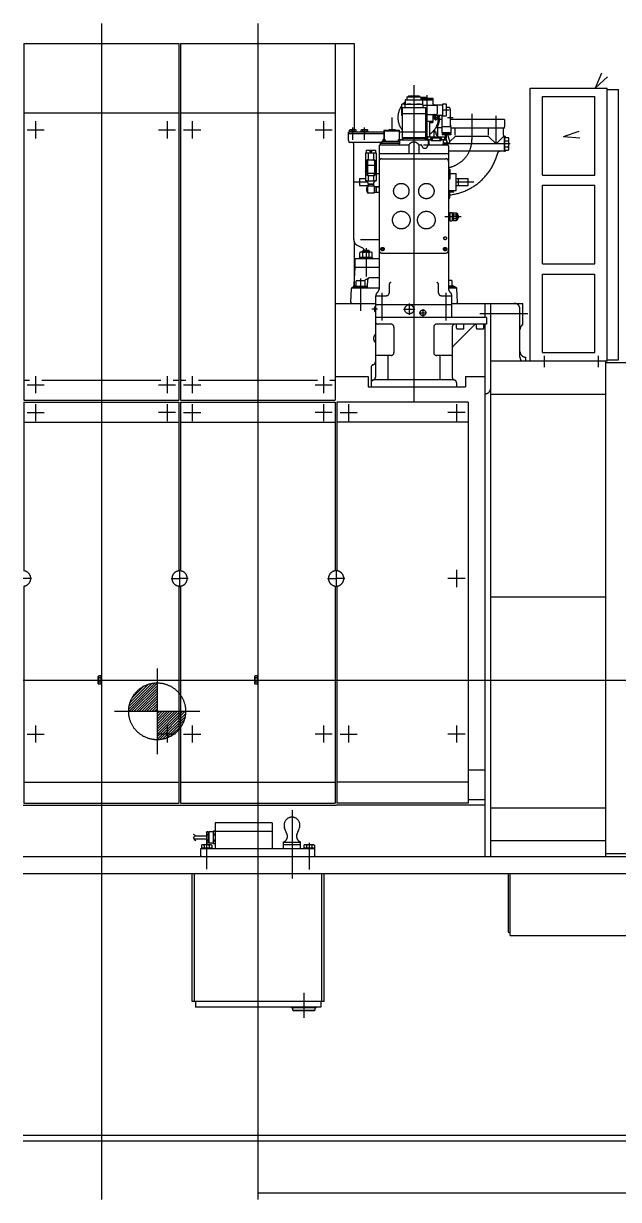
# Model space of a CAD drawing. Header units: millimetres. Extents: x -1838618 to -1600818, y -1770412 to -1553248.
# Drawn here: x -1816516 to -1815471, y -1655456 to -1653390 of the extents above; entities that cross this region are included whole.
import ezdxf

# ---------------------------------------------------------------- set-up
doc = ezdxf.new("R2010")
doc.units = ezdxf.units.MM
doc.header["$LTSCALE"] = 100
doc.linetypes.add('CENTER2', pattern=[28.575, 19.05, -3.175, 3.175, -3.175])
doc.linetypes.add('DASHED', pattern=[0.75, 0.5, -0.25])
doc.layers.add('bt', color=7, linetype='Continuous')
doc.layers.add('PV', color=7, linetype='Continuous')

# ---------------------------------------------------------------- blocks, each defined once
blk = doc.blocks.new('GENERATE')
at = {"color": 9, "linetype": 'CENTER2', "ltscale": 25.4}
for p, q in [((-275, 2066.8), (-275, 0)), ((0, 2066.8), (0, 0)), ((-411, 2031.9), (-411, 1404.9)), ((-411, 2031.9), (-139, 2031.9)), ((-139, 2031.9), (-139, 1404.9)), ((-136, 2031.9), (-136, 1404.9)), ((-136, 2031.9), (136, 2031.9)), ((136, 2031.9), (136, 1404.9)), ((-411, 1909.9), (-139, 1909.9)), ((-136, 1909.9), (136, 1909.9)), ((-390.5, 1894.9), (-390.5, 1864.9)), ((-159.5, 1894.9), (-159.5, 1864.9)), ((-115.5, 1894.9), (-115.5, 1864.9)), ((115.5, 1894.9), (115.5, 1864.9)), ((-405.5, 1879.9), (-375.5, 1879.9)), ((-174.5, 1879.9), (-144.5, 1879.9)), ((-130.5, 1879.9), (-100.5, 1879.9)), ((100.5, 1879.9), (130.5, 1879.9)), ((-390.5, 1446.9), (-390.5, 1416.9)), ((-159.5, 1446.9), (-159.5, 1416.9)), ((-115.5, 1446.9), (-115.5, 1416.9)), ((115.5, 1446.9), (115.5, 1416.9)), ((-411, 1439.9), (-401.4, 1439.9)), ((-405.5, 1431.9), (-375.5, 1431.9)), ((-379.6, 1439.9), (-170.4, 1439.9)), ((-174.5, 1431.9), (-144.5, 1431.9)), ((-148.6, 1439.9), (-139, 1439.9)), ((-136, 1439.9), (-126.4, 1439.9)), ((-130.5, 1431.9), (-100.5, 1431.9)), ((-104.6, 1439.9), (104.6, 1439.9)), ((100.5, 1431.9), (130.5, 1431.9)), ((126.4, 1439.9), (136, 1439.9)), ((-411, 1404.9), (-139, 1404.9)), ((-411, 1401.2), (-411, 1104.8)), ((-411, 1401.2), (-139, 1401.2)), ((-390.5, 1397.9), (-390.5, 1367.9)), ((-159.5, 1397.9), (-159.5, 1367.9)), ((-139, 1401.2), (-139, 1104.8)), ((-136, 1404.9), (136, 1404.9)), ((-136, 1401.2), (-136, 1104.8)), ((-136, 1401.2), (136, 1401.2)), ((-115.5, 1397.9), (-115.5, 1367.9)), ((115.5, 1397.9), (115.5, 1367.9)), ((136, 1401.2), (136, 1104.8)), ((-411, 1366.2), (-139, 1366.2)), ((-405.5, 1382.9), (-375.5, 1382.9)), ((-144.5, 1382.9), (-174.5, 1382.9)), ((-136, 1366.2), (136, 1366.2)), ((-130.5, 1382.9), (-100.5, 1382.9)), ((130.5, 1382.9), (100.5, 1382.9)), ((-137.5, 1106.4), (-137.5, 1076.4)), ((-137.5, 1106.4), (-137.5, 1076.4)), ((137.5, 1106.4), (137.5, 1076.4)), ((-397.5, 1091.4), (-412.5, 1091.4)), ((-411, 1078), (-411, 696.2)), ((-152.5, 1091.4), (-137.5, 1091.4)), ((-139, 1078), (-139, 696.2)), ((-122.5, 1091.4), (-137.5, 1091.4)), ((-136, 1078), (-136, 696.2)), ((122.5, 1091.4), (137.5, 1091.4)), ((136, 1078), (136, 696.2)), ((-412.5, 912.9), (-137.5, 912.9)), ((-280.3, 919.4), (-279.7, 920.4)), ((-280.3, 906.4), (-280.3, 919.4)), ((-275.6, 920.4), (-279.7, 920.4)), ((-275.6, 916.6), (-279.7, 916.6)), ((-275.6, 905.4), (-275.6, 920.4)), ((-275, 919.4), (-275.6, 919.4)), ((-137.5, 912.9), (137.5, 912.9)), ((-5.3, 919.4), (-4.7, 920.4)), ((-5.3, 906.4), (-5.3, 919.4)), ((-0.6, 920.4), (-4.7, 920.4)), ((-0.6, 916.6), (-4.7, 916.6)), ((-0.6, 905.4), (-0.6, 920.4)), ((0, 919.4), (-0.6, 919.4)), ((-280.3, 906.4), (-279.7, 905.4)), ((-275.6, 909.1), (-279.7, 909.1)), ((-275.6, 905.4), (-279.7, 905.4)), ((-275, 906.4), (-275.6, 906.4)), ((-5.3, 906.4), (-4.7, 905.4)), ((-0.6, 909.1), (-4.7, 909.1)), ((-0.6, 905.4), (-4.7, 905.4)), ((0, 906.4), (-0.6, 906.4)), ((-390.5, 832.9), (-390.5, 802.9)), ((-159.5, 832.9), (-159.5, 802.9)), ((-115.5, 832.9), (-115.5, 802.9)), ((115.5, 832.9), (115.5, 802.9)), ((-405.5, 817.9), (-375.5, 817.9)), ((-144.5, 817.9), (-174.5, 817.9)), ((-130.5, 817.9), (-100.5, 817.9)), ((130.5, 817.9), (100.5, 817.9)), ((-411, 733.2), (-139, 733.2)), ((-136, 733.2), (136, 733.2)), ((-412.5, 692.9), (-137.5, 692.9)), ((-411, 696.2), (-139, 696.2)), ((-137.5, 692.9), (137.5, 692.9)), ((-136, 696.2), (136, 696.2)), ((-412.5, 602.9), (-137.5, 602.9)), ((-137.5, 602.9), (137.5, 602.9)), ((-412.5, 572.9), (-137.5, 572.9)), ((-137.5, 572.9), (137.5, 572.9)), ((-412.5, 112.9), (-137.5, 112.9)), ((-137.5, 112.9), (137.5, 112.9)), ((-412.5, 102.9), (-137.5, 102.9)), ((-137.5, 102.9), (137.5, 102.9))]:
    blk.add_line(p, q, dxfattribs=at)
for centre, radius, start, end in [((-412.5, 1091.4), 13.5, 276.3794, 83.6206), ((-137.5, 1091.4), 13.5, 96.3794, 263.6207), ((-137.5, 1091.4), 13.5, 276.3794, 83.6206), ((137.5, 1091.4), 13.5, 96.3794, 263.6207), ((-277, 918.5), 3.3, 145.371, 214.6282), ((-268, 912.9), 12.3, 162.2795, 197.7214), ((-2, 918.5), 3.3, 145.371, 214.6282), ((7, 912.9), 12.3, 162.2795, 197.7214), ((-277, 907.2), 3.3, 145.365, 214.6314), ((-2, 907.2), 3.3, 145.365, 214.6314)]:
    blk.add_arc(centre, radius, start, end, dxfattribs=at)
at = {"layer": 'PV', "color": 9, "linetype": 'CENTER2', "ltscale": 25.4}
for p, q in [((136, 2031.9), (169, 2031.9)), ((169, 2031.9), (169, 1879.9)), ((593, 1953.5), (604.4, 1979.8)), ((593, 1953.5), (614, 1973.1)), ((274, 1958.4), (274, 1400.9)), ((478.5, 1953.4), (613.5, 1953.4)), ((478.5, 1473.4), (478.5, 1953.4)), ((613.5, 1473.4), (613.5, 1953.4)), ((613.5, 1950.9), (633.5, 1950.9)), ((633.5, 1475.9), (633.5, 1950.9)), ((253.2, 1904.9), (253.2, 1924.9)), ((253.7, 1925.4), (259, 1925.4)), ((258, 1923.9), (259, 1924.9)), ((258, 1923.9), (258, 1919.4)), ((259, 1932.4), (259, 1924.9)), ((259, 1924.9), (289, 1924.9)), ((259.5, 1932.9), (288.5, 1932.9)), ((261.5, 1937.1), (262.3, 1937.9)), ((261.5, 1937.1), (261.5, 1932.9)), ((262.3, 1937.9), (285.8, 1937.9)), ((264.5, 1939.9), (264.5, 1937.9)), ((264.5, 1939.9), (283.5, 1939.9)), ((274, 1937.1), (274, 1932.9)), ((274, 1923.9), (274, 1919.4)), ((283.5, 1939.9), (283.5, 1937.9)), ((285.8, 1937.9), (286.5, 1937.1)), ((286.1, 1937.6), (295.7, 1937.6)), ((286.3, 1937.4), (295.7, 1937.4)), ((286.5, 1937.1), (286.5, 1932.9)), ((286.5, 1934.9), (294.8, 1934.9)), ((289, 1932.4), (289, 1924.9)), ((289, 1924.9), (290, 1923.9)), ((289.6, 1933.6), (289.2, 1933.4)), ((289.2, 1933.4), (289.3, 1933.3)), ((289.2, 1932.9), (306.2, 1932.9)), ((289.3, 1933.3), (290.1, 1933.2)), ((290.3, 1933.7), (289.6, 1933.6)), ((290, 1923.9), (290, 1919.4)), ((290, 1923), (312.7, 1923)), ((290.1, 1933.2), (291.6, 1933)), ((292.5, 1933.8), (290.3, 1933.7)), ((291.6, 1933), (294.4, 1932.9)), ((295.2, 1934), (292.5, 1933.8)), ((293.8, 1935.3), (306.2, 1935.3)), ((294.4, 1932.9), (297.7, 1932.9)), ((297.7, 1934), (295.2, 1934)), ((295.7, 1937.6), (295.7, 1937.4)), ((295.7, 1937.4), (296.3, 1935.3)), ((297.7, 1862.2), (297.7, 1940.9)), ((300.2, 1934), (297.7, 1934)), ((297.7, 1934), (297.7, 1934)), ((297.7, 1932.9), (301, 1932.9)), ((302.9, 1933.8), (300.2, 1934)), ((301, 1932.9), (303.8, 1933)), ((304.6, 1933.7), (302.9, 1933.8)), ((303.8, 1933), (304.9, 1933.1)), ((305.8, 1933.6), (304.6, 1933.7)), ((304.9, 1933.1), (306, 1933.3)), ((306.2, 1933.4), (305.8, 1933.6)), ((306, 1933.3), (306.2, 1933.4)), ((306.2, 1933.4), (306.2, 1933.4)), ((308.2, 1925), (308.2, 1933.3)), ((308.5, 1923.9), (325.2, 1923.9)), ((325.2, 1904.4), (325.2, 1925.4)), ((325.2, 1925.4), (330.7, 1925.4)), ((331.2, 1904.9), (331.2, 1924.9)), ((500, 1938.4), (592, 1938.4)), ((500, 1800.4), (500, 1938.4)), ((592, 1800.4), (592, 1938.4)), ((236, 1879.1), (236, 1901.8)), ((251.2, 1919.4), (258, 1919.4)), ((253.4, 1908.4), (294.6, 1908.4)), ((253.4, 1908.4), (253.4, 1876.4)), ((253.5, 1919.4), (294.5, 1919.4)), ((253.5, 1919.4), (253.5, 1908.4)), ((294.5, 1919.4), (294.5, 1908.4)), ((294.6, 1908.4), (294.6, 1876.4)), ((294.6, 1906.8), (312.7, 1906.8)), ((307.5, 1901.6), (318.5, 1901.6)), ((308.2, 1894.9), (308.2, 1904.8)), ((308.5, 1905.9), (325.2, 1905.9)), ((312.9, 1896.1), (312.9, 1907.1)), ((315.7, 1909.8), (315.7, 1920)), ((324, 1874.4), (324, 1905.9)), ((325.2, 1904.4), (330.7, 1904.4)), ((326.2, 1914.9), (336.2, 1914.9)), ((335, 1919.4), (331.2, 1919.4)), ((332.9, 1901.6), (342.9, 1901.6)), ((337.9, 1916.4), (337.9, 1885.2)), ((376, 1908), (376, 1862.9)), ((418.4, 1855.3), (418.4, 1904.6)), ((167, 1862.2), (167, 1884.1)), ((187.2, 1862.2), (187.2, 1884.1)), ((294.5, 1894.9), (296.1, 1894.9)), ((294.6, 1894.9), (306.2, 1894.9)), ((296.1, 1894.6), (294.6, 1894.4)), ((296.1, 1894.9), (297.7, 1894.9)), ((297.7, 1894.6), (296.1, 1894.6)), ((297.7, 1894.9), (301, 1894.9)), ((299.7, 1894.5), (297.7, 1894.6)), ((301.7, 1894.3), (299.7, 1894.5)), ((301, 1894.9), (303.8, 1894.7)), ((301.7, 1894.3), (301.7, 1867.4)), ((303.3, 1894), (301.7, 1893.9)), ((301.7, 1892.9), (306.2, 1892.9)), ((304.7, 1894.1), (303.3, 1894)), ((303.8, 1894.7), (304.9, 1894.6)), ((305.7, 1894.2), (304.7, 1894.1)), ((304.9, 1894.6), (306, 1894.5)), ((306.2, 1894.3), (305.7, 1894.2)), ((306, 1894.5), (306.2, 1894.4)), ((306.2, 1894.4), (306.2, 1894.3)), ((312.7, 1883.9), (324, 1883.9)), ((316, 1867.4), (316, 1883.9)), ((324, 1897.9), (319.3, 1897.9)), ((337.9, 1885.2), (324, 1885.2)), ((433.5, 1897.9), (337.9, 1897.9)), ((337.9, 1889.6), (339, 1883.9)), ((339, 1883.9), (339, 1874.4)), ((431.5, 1882.9), (339, 1882.9)), ((346.6, 1870.3), (346.6, 1881.4)), ((405.4, 1870.3), (405.4, 1881.4)), ((431.4, 1870.3), (431.4, 1881.4)), ((433.5, 1897.9), (433.5, 1884.9)), ((159, 1860.9), (159, 1875.9)), ((221.5, 1875.9), (159, 1875.9)), ((221.5, 1872.9), (159, 1872.9)), ((162, 1879.9), (161.2, 1879.4)), ((161.2, 1876.4), (161.2, 1879.4)), ((172.8, 1876.4), (161.2, 1876.4)), ((172, 1879.9), (162, 1879.9)), ((162, 1875.9), (162, 1876.4)), ((164.1, 1876.4), (164.1, 1879.4)), ((169.9, 1876.4), (169.9, 1879.4)), ((172, 1879.9), (172.8, 1879.4)), ((172, 1875.9), (172, 1876.4)), ((172.8, 1876.4), (172.8, 1879.4)), ((182.2, 1879.9), (181.4, 1879.4)), ((181.4, 1876.4), (181.4, 1879.4)), ((193, 1876.4), (181.4, 1876.4)), ((192.2, 1879.9), (182.2, 1879.9)), ((182.2, 1875.9), (182.2, 1876.4)), ((184.3, 1876.4), (184.3, 1879.4)), ((190.1, 1876.4), (190.1, 1879.4)), ((192.2, 1879.9), (193, 1879.4)), ((192.2, 1875.9), (192.2, 1876.4)), ((193, 1876.4), (193, 1879.4)), ((220.4, 1862.9), (219.3, 1862.6)), ((219.3, 1862.6), (219.3, 1860.1)), ((223.8, 1862.6), (219.3, 1862.6)), ((219.3, 1860.6), (223.8, 1860.6)), ((221.5, 1863), (220.4, 1862.9)), ((222, 1879.1), (221.5, 1878.1)), ((221.5, 1878.1), (221.5, 1863.1)), ((221.5, 1878.1), (248.5, 1878.1)), ((222.6, 1862.9), (221.5, 1863)), ((222, 1879.1), (248, 1879.1)), ((222, 1878.1), (222, 1863)), ((223.8, 1862.6), (222.6, 1862.9)), ((223.8, 1862.6), (223.8, 1860.1)), ((231, 1879.9), (230.2, 1879.4)), ((230.2, 1879.1), (230.2, 1879.4)), ((231, 1879.9), (241, 1879.9)), ((233.1, 1879.1), (233.1, 1879.4)), ((238.9, 1879.1), (238.9, 1879.4)), ((241, 1879.9), (241.8, 1879.4)), ((241.8, 1879.1), (241.8, 1879.4)), ((247.4, 1862.9), (246.3, 1862.6)), ((246.3, 1862.6), (246.3, 1860.1)), ((250.8, 1862.6), (246.3, 1862.6)), ((246.3, 1860.6), (249, 1860.6)), ((248.5, 1863), (247.4, 1862.9)), ((248, 1879.1), (248.5, 1878.1)), ((248, 1878.1), (248, 1863)), ((248.5, 1878.1), (248.5, 1863.1)), ((253.5, 1875.9), (248.5, 1875.9)), ((249.6, 1862.9), (248.5, 1863)), ((249, 1860.4), (249, 1855.4)), ((250.8, 1862.6), (249.6, 1862.9)), ((250.8, 1862.6), (250.8, 1862.4)), ((251, 1862.4), (297, 1862.4)), ((253.4, 1876.4), (294.6, 1876.4)), ((253.5, 1876.4), (253.5, 1862.4)), ((253.5, 1866.4), (294.5, 1866.4)), ((254.4, 1865.5), (253.5, 1866.4)), ((254.4, 1865.5), (254.4, 1862.4)), ((254.4, 1865.5), (293.7, 1865.5)), ((293.7, 1865.5), (294.5, 1866.4)), ((293.7, 1865.5), (293.7, 1862.4)), ((294.5, 1876.4), (294.5, 1862.4)), ((298, 1866.4), (298, 1862.9)), ((298, 1862.9), (303.1, 1862.9)), ((299, 1867.4), (327, 1867.4)), ((299, 1860.4), (299, 1855.4)), ((300.5, 1862.9), (300.5, 1855.4)), ((304.5, 1867.4), (304.5, 1860.4)), ((321.5, 1860.4), (304.5, 1860.4)), ((305.5, 1866.4), (305.5, 1860.4)), ((305.5, 1866.4), (320.5, 1866.4)), ((320.5, 1865.4), (305.5, 1865.4)), ((306.5, 1865.4), (306.5, 1860.4)), ((309.5, 1867.4), (309.5, 1878.7)), ((309.5, 1876.4), (310.8, 1876.4)), ((313, 1875.9), (309.5, 1875.9)), ((310, 1879.9), (310.1, 1879.9)), ((310, 1879.9), (310.8, 1879.4)), ((310, 1875.9), (310, 1876.4)), ((310.8, 1876.4), (310.8, 1879.4)), ((313, 1872.4), (313, 1875.9)), ((316, 1870.4), (315, 1870.4)), ((317, 1867.4), (317, 1865.4)), ((317.5, 1867.4), (317.5, 1865.4)), ((319.5, 1865.4), (319.5, 1860.4)), ((320.5, 1866.4), (320.5, 1860.4)), ((321.5, 1867.4), (321.5, 1860.4)), ((322.9, 1862.9), (328, 1862.9)), ((339, 1874.4), (324, 1874.4)), ((339, 1873.4), (324, 1873.4)), ((324, 1873.4), (324, 1870.9)), ((339, 1870.9), (324, 1870.9)), ((325, 1873.4), (325.5, 1874.4)), ((325.5, 1862.9), (325.5, 1855.4)), ((331.6, 1861.6), (325.5, 1861.6)), ((327.7, 1873.4), (327.7, 1870.9)), ((328, 1866.4), (328, 1862.9)), ((332.5, 1858.4), (328.9, 1870.9)), ((331, 1861.6), (331, 1863.7)), ((331.4, 1865.9), (331.4, 1875.9)), ((337.3, 1859.9), (334, 1870.9)), ((335.2, 1873.4), (335.2, 1870.9)), ((337.4, 1874.4), (337.9, 1873.4)), ((346.6, 1868.3), (337.4, 1859.1)), ((339, 1873.4), (339, 1870.9)), ((405.4, 1868.3), (346.6, 1868.3)), ((405.4, 1868.3), (418.4, 1855.3)), ((431.4, 1868.3), (418.4, 1855.3)), ((433.5, 1868.3), (433.4, 1868.3)), ((433.5, 1842.3), (433.5, 1868.3)), ((433.5, 1864.8), (434.1, 1864.8)), ((434.1, 1844.3), (434.1, 1866.3)), ((434.1, 1866.3), (440.1, 1866.3)), ((434.1, 1860.8), (440.1, 1860.8)), ((435.5, 1866.3), (435.5, 1866.3)), ((441, 1864.8), (440.1, 1866.3)), ((441, 1845.8), (441, 1864.8)), ((537.1, 1868.4), (564.3, 1877.5)), ((537.1, 1868.4), (565.7, 1865.9)), ((217.5, 1857.9), (162, 1857.9)), ((168.5, 1687.3), (168.5, 1854.9)), ((190.4, 1844.1), (206.8, 1844.1)), ((190.4, 1844.1), (190.4, 1839.4)), ((206.8, 1844.1), (206.8, 1839.4)), ((213, 1851.4), (213, 1838.4)), ((215, 1856.4), (249, 1856.4)), ((215, 1856.4), (215, 1853.4)), ((215, 1853.4), (264.3, 1853.4)), ((217.5, 1859.6), (217.5, 1857.6)), ((217.5, 1857.1), (249, 1857.1)), ((217.5, 1856.4), (217.5, 1857.1)), ((218, 1860.1), (249, 1860.1)), ((265.3, 1853.7), (265.3, 1838.4)), ((282.7, 1853.7), (282.7, 1838.4)), ((284, 1853.4), (286.4, 1853.4)), ((290.8, 1853.4), (333, 1853.4)), ((299.2, 1854.4), (300.7, 1854.4)), ((334.9, 1856.6), (325.5, 1856.6)), ((443.5, 1855.3), (325.5, 1855.3)), ((331, 1853.4), (331, 1856.6)), ((333.6, 1855.3), (333.6, 1856.6)), ((334.9, 1856.6), (333.6, 1855.3)), ((335, 1851.4), (335, 1838.4)), ((433.5, 1842.3), (337, 1842.3)), ((433.5, 1845.8), (434.1, 1845.8)), ((434.1, 1849.8), (440.1, 1849.8)), ((434.1, 1844.3), (440.1, 1844.3)), ((189.2, 1839.4), (207.9, 1839.4)), ((189.2, 1839.4), (189.2, 1790.4)), ((189.4, 1821.7), (189.2, 1819.3)), ((190.1, 1824), (189.4, 1821.7)), ((190.7, 1825.2), (190.1, 1824)), ((191.6, 1826.3), (190.7, 1825.2)), ((192.3, 1826.9), (191.6, 1826.3)), ((191.7, 1821.4), (191.8, 1823.5)), ((191.7, 1819.3), (191.7, 1821.4)), ((191.7, 1819.3), (191.7, 1807.5)), ((191.8, 1823.5), (192.1, 1824.8)), ((192.1, 1824.8), (192.7, 1825.9)), ((193, 1827.2), (192.3, 1826.9)), ((192.4, 1825.5), (192.4, 1801.2)), ((192.7, 1825.9), (193.2, 1826.3)), ((193.5, 1827.3), (193, 1827.2)), ((193.2, 1826.3), (193.9, 1826.6)), ((193.9, 1827.4), (193.5, 1827.3)), ((193.9, 1839.4), (193.9, 1827.4)), ((193.9, 1827.4), (203.2, 1827.4)), ((193.9, 1826.6), (194.5, 1826.9)), ((194.5, 1826.9), (195.2, 1827.1)), ((195.2, 1827.1), (195.7, 1827.1)), ((195.7, 1827.1), (196.2, 1827.2)), ((196.2, 1827.2), (197.4, 1827.3)), ((197.4, 1827.3), (198.6, 1827.3)), ((198.6, 1827.3), (199.7, 1827.3)), ((199.7, 1827.3), (200.9, 1827.2)), ((200.9, 1827.2), (201.4, 1827.1)), ((201.4, 1827.1), (202, 1827.1)), ((202, 1827.1), (202.6, 1826.9)), ((202.6, 1826.9), (203.2, 1826.6)), ((203.2, 1839.4), (203.2, 1827.4)), ((203.2, 1827.4), (203.7, 1827.3)), ((203.2, 1826.6), (203.9, 1826.3)), ((203.7, 1827.3), (204.1, 1827.2)), ((203.9, 1826.3), (204.5, 1825.9)), ((204.1, 1827.2), (204.9, 1826.9)), ((204.5, 1825.9), (205.1, 1824.8)), ((204.8, 1825.5), (204.8, 1801.2)), ((204.9, 1826.9), (205.6, 1826.3)), ((205.1, 1824.8), (205.3, 1823.5)), ((205.3, 1823.5), (205.4, 1821.4)), ((205.4, 1821.4), (205.4, 1819.3)), ((205.4, 1819.3), (205.4, 1807.5)), ((205.6, 1826.3), (206.4, 1825.2)), ((206.4, 1825.2), (207, 1824)), ((207, 1824), (207.7, 1821.7)), ((207.7, 1821.7), (207.9, 1819.3)), ((207.9, 1839.4), (207.9, 1790.4)), ((212.9, 1838.4), (212.9, 1600.1)), ((213, 1838.4), (335, 1838.4)), ((217.9, 1829.2), (330.1, 1829.2)), ((335.1, 1838.4), (335.1, 1600.1)), ((189.4, 1805.1), (189.2, 1807.5)), ((190.1, 1802.8), (189.4, 1805.1)), ((190.7, 1801.5), (190.1, 1802.8)), ((191.6, 1800.5), (190.7, 1801.5)), ((192.3, 1799.9), (191.6, 1800.5)), ((191.7, 1807.5), (191.7, 1805.4)), ((191.7, 1805.4), (191.8, 1803.2)), ((191.8, 1803.2), (192.1, 1801.9)), ((192.1, 1801.9), (192.7, 1800.9)), ((193, 1799.5), (192.3, 1799.9)), ((192.4, 1817.9), (204.8, 1817.9)), ((192.4, 1803.9), (204.8, 1803.9)), ((192.7, 1800.9), (193.2, 1800.4)), ((193.5, 1799.4), (193, 1799.5)), ((193.2, 1800.4), (193.9, 1800.1)), ((193.9, 1799.4), (193.5, 1799.4)), ((193.9, 1800.1), (194.5, 1799.9)), ((193.9, 1799.4), (203.2, 1799.4)), ((193.9, 1799.4), (193.9, 1790.4)), ((194.5, 1799.9), (195.2, 1799.7)), ((195.2, 1799.7), (195.7, 1799.6)), ((195.7, 1799.6), (196.2, 1799.5)), ((196.2, 1799.5), (197.4, 1799.5)), ((197.4, 1799.5), (198.6, 1799.5)), ((198.6, 1799.5), (199.7, 1799.5)), ((199.7, 1799.5), (200.9, 1799.5)), ((200.9, 1799.5), (201.4, 1799.6)), ((201.4, 1799.6), (202, 1799.7)), ((202, 1799.7), (202.6, 1799.9)), ((202.6, 1799.9), (203.2, 1800.1)), ((203.2, 1800.1), (203.9, 1800.4)), ((203.2, 1799.4), (203.2, 1790.4)), ((203.2, 1799.4), (203.7, 1799.4)), ((203.7, 1799.4), (204.1, 1799.5)), ((203.9, 1800.4), (204.5, 1800.9)), ((204.1, 1799.5), (204.9, 1799.9)), ((204.5, 1800.9), (205.1, 1801.9)), ((204.9, 1799.9), (205.6, 1800.5)), ((205.1, 1801.9), (205.3, 1803.2)), ((205.3, 1803.2), (205.4, 1805.4)), ((205.4, 1805.4), (205.4, 1807.5)), ((205.6, 1800.5), (206.4, 1801.5)), ((206.4, 1801.5), (207, 1802.8)), ((207, 1802.8), (207.7, 1805.1)), ((207.7, 1805.1), (207.9, 1807.5)), ((207.9, 1803.4), (212.9, 1803.4)), ((337.2, 1810.9), (335.1, 1810.9)), ((337.2, 1810.9), (337.2, 1792.9)), ((337.2, 1803.4), (348.6, 1803.4)), ((348.6, 1773.4), (348.6, 1803.4)), ((500, 1800.4), (592, 1800.4)), ((168.8, 1788.4), (193, 1788.4)), ((178.7, 1794.6), (178.7, 1782.1)), ((178.7, 1794.6), (189.2, 1794.6)), ((178.7, 1782.1), (193.6, 1782.1)), ((189.2, 1790.4), (207.9, 1790.4)), ((191.3, 1778.6), (190.9, 1776.9)), ((192.6, 1781.6), (191.3, 1778.6)), ((192.6, 1781.6), (204.6, 1781.6)), ((192.8, 1778.5), (192.6, 1775.3)), ((193.4, 1781.6), (192.8, 1778.5)), ((193.3, 1787.5), (193.6, 1781.6)), ((193.4, 1784.9), (203.7, 1784.9)), ((193.4, 1784.9), (193.9, 1784.4)), ((193.9, 1784.4), (194.1, 1781.6)), ((193.9, 1784.4), (203.2, 1784.4)), ((203.1, 1781.6), (203.2, 1784.4)), ((203.7, 1784.9), (203.2, 1784.4)), ((203.6, 1781.6), (203.8, 1787)), ((203.8, 1781.6), (204.4, 1778.5)), ((204.4, 1778.5), (204.6, 1775.3)), ((204.6, 1781.6), (204.9, 1781.1)), ((204.9, 1781.1), (205.1, 1780.5)), ((205.1, 1770), (205.1, 1780.5)), ((205.1, 1780.5), (212.9, 1780.3)), ((207.8, 1770.1), (207.8, 1780.5)), ((207.8, 1780.5), (208.3, 1779.9)), ((208.3, 1770.6), (208.3, 1779.9)), ((208.3, 1779.9), (212.9, 1779.8)), ((337.2, 1797.9), (335.1, 1797.9)), ((337.2, 1792.9), (335.1, 1792.9)), ((348.6, 1794.6), (369.3, 1794.6)), ((348.6, 1788.4), (379.2, 1788.4)), ((348.6, 1782.1), (369.3, 1782.1)), ((352.6, 1782.1), (352.6, 1794.6)), ((369.3, 1782.1), (369.3, 1794.6)), ((500, 1782.4), (592, 1782.4)), ((500, 1644.4), (500, 1782.4)), ((592, 1644.4), (592, 1782.4)), ((190.9, 1776.9), (190.8, 1775.3)), ((190.8, 1775.3), (190.9, 1773.6)), ((190.9, 1773.6), (191.3, 1772)), ((191.3, 1772), (192.6, 1768.9)), ((192.6, 1775.3), (192.8, 1772.1)), ((192.6, 1768.9), (204.6, 1768.9)), ((192.8, 1772.1), (193.4, 1768.9)), ((204.4, 1772.1), (203.8, 1768.9)), ((204.6, 1775.3), (204.4, 1772.1)), ((204.9, 1769.5), (204.6, 1768.9)), ((205.1, 1770), (204.9, 1769.5)), ((205.1, 1770), (212.9, 1770.2)), ((207.8, 1770.1), (208.3, 1770.6)), ((208.3, 1770.6), (212.9, 1770.7)), ((335.1, 1773.4), (348.6, 1773.4)), ((344.1, 1770.4), (335.1, 1770.4)), ((335.1, 1765), (335.6, 1765)), ((335.1, 1759.5), (335.6, 1759.5)), ((336.5, 1760.9), (335.6, 1759.5)), ((336.5, 1773.4), (336.5, 1760.9)), ((328.6, 1727.3), (356.9, 1727.3)), ((335.1, 1733.3), (337.2, 1733.3)), ((335.1, 1721.3), (337.2, 1721.3)), ((337.2, 1734.8), (337.2, 1719.8)), ((337.2, 1734.8), (341.2, 1734.8)), ((337.2, 1727.3), (341.2, 1727.3)), ((337.2, 1719.8), (341.2, 1719.8)), ((341.2, 1734.8), (341.2, 1719.8)), ((341.2, 1733.3), (343.2, 1733.3)), ((341.2, 1721.3), (343.2, 1721.3)), ((343.2, 1733.3), (343.7, 1734.2)), ((343.3, 1733.4), (343.2, 1732.5)), ((343.2, 1721.3), (343.2, 1733.3)), ((343.2, 1732.5), (343.3, 1731.6)), ((343.3, 1729), (343.2, 1727.3)), ((343.2, 1727.3), (343.3, 1725.5)), ((343.3, 1723), (343.2, 1722.1)), ((343.2, 1722.1), (343.3, 1721.2)), ((343.7, 1720.3), (343.2, 1721.3)), ((343.7, 1734.2), (343.3, 1733.4)), ((343.3, 1731.6), (343.7, 1730.7)), ((343.7, 1730.7), (343.3, 1729)), ((343.3, 1725.5), (343.7, 1723.8)), ((343.7, 1723.8), (343.3, 1723)), ((343.3, 1721.2), (343.7, 1720.3)), ((343.7, 1734.2), (348.2, 1734.2)), ((343.7, 1730.7), (348.2, 1730.7)), ((343.7, 1723.8), (348.2, 1723.8)), ((343.7, 1720.3), (348.2, 1720.3)), ((348.7, 1733.3), (348.2, 1734.2)), ((348.2, 1734.2), (348.6, 1733.4)), ((348.6, 1731.6), (348.2, 1730.7)), ((348.2, 1730.7), (348.6, 1729)), ((348.6, 1725.5), (348.2, 1723.8)), ((348.2, 1723.8), (348.6, 1723)), ((348.2, 1720.3), (348.7, 1721.3)), ((348.6, 1721.2), (348.2, 1720.3)), ((348.6, 1733.4), (348.7, 1732.5)), ((348.7, 1732.5), (348.6, 1731.6)), ((348.6, 1729), (348.7, 1727.3)), ((348.7, 1727.3), (348.6, 1725.5)), ((348.6, 1723), (348.7, 1722.1)), ((348.7, 1722.1), (348.6, 1721.2)), ((348.7, 1721.3), (348.7, 1733.3)), ((350.9, 1732.4), (348.7, 1733.3)), ((348.7, 1721.3), (350.9, 1722.2)), ((351.2, 1722.6), (351.2, 1731.9)), ((351.2, 1730.3), (351.9, 1728.8)), ((351.9, 1725.7), (351.2, 1724.3)), ((351.9, 1728.8), (352.2, 1727.3)), ((352.2, 1727.3), (351.9, 1725.7)), ((169, 1683.8), (169, 1606.1)), ((183, 1672.6), (175.1, 1676.6)), ((180.5, 1687.3), (212.9, 1687.3)), ((179.3, 1655.4), (178, 1654.1)), ((202, 1654.1), (178, 1654.1)), ((178, 1652.9), (178, 1654.1)), ((179.1, 1664), (180.5, 1664.9)), ((179.1, 1656.2), (179.1, 1664)), ((180.5, 1655.4), (179.1, 1656.2)), ((200.8, 1655.4), (179.3, 1655.4)), ((199.5, 1664.9), (180.5, 1664.9)), ((185.2, 1667.9), (184, 1666.7)), ((196, 1666.7), (184, 1666.7)), ((184, 1664.9), (184, 1666.7)), ((184.5, 1656.2), (184.5, 1664)), ((185, 1667.7), (185, 1666.7)), ((185, 1666.7), (185, 1664.9)), ((194.8, 1667.9), (185.2, 1667.9)), ((190, 1672), (190, 1622.2)), ((194.8, 1667.9), (196, 1666.7)), ((195, 1667.7), (195, 1666.7)), ((195, 1666.7), (195, 1664.9)), ((195.5, 1656.2), (195.5, 1664)), ((196, 1664.9), (196, 1666.7)), ((201, 1664), (199.5, 1664.9)), ((199.5, 1655.4), (201, 1656.2)), ((200.8, 1655.4), (202, 1654.1)), ((201, 1656.2), (201, 1664)), ((202, 1652.9), (202, 1654.1)), ((218.5, 1670.8), (216.6, 1670.8)), ((216.6, 1669.8), (218.5, 1669.8)), ((217.9, 1663.4), (330.1, 1663.4)), ((218.5, 1672.7), (218.5, 1670.8)), ((218.5, 1669.8), (218.5, 1667.8)), ((219.5, 1672.7), (219.5, 1670.8)), ((219.5, 1670.8), (221.5, 1670.8)), ((219.5, 1669.8), (219.5, 1667.8)), ((221.5, 1669.8), (219.5, 1669.8)), ((328.5, 1670.8), (326.6, 1670.8)), ((326.6, 1669.8), (328.5, 1669.8)), ((328.5, 1672.7), (328.5, 1670.8)), ((328.5, 1669.8), (328.5, 1667.8)), ((329.5, 1672.7), (329.5, 1670.8)), ((329.5, 1670.8), (331.4, 1670.8)), ((329.5, 1669.8), (329.5, 1667.8)), ((331.4, 1669.8), (329.5, 1669.8)), ((169.4, 1608), (171, 1637.9)), ((171, 1637.9), (171, 1652.9)), ((212.9, 1652.9), (171, 1652.9)), ((212.9, 1637.9), (171, 1637.9)), ((500, 1644.4), (592, 1644.4)), ((172.5, 1604.9), (172.5, 1613.9)), ((173.5, 1614.9), (187.5, 1614.9)), ((180.5, 1618.9), (180.5, 1561.6)), ((186.8, 1614.9), (194.7, 1619.5)), ((188.5, 1604.9), (188.5, 1613.9)), ((192.7, 1604.4), (193.3, 1617.1)), ((212.9, 1619.9), (196.2, 1619.9)), ((340.5, 1614.9), (335.1, 1614.9)), ((341.5, 1604.9), (341.5, 1613.9)), ((500, 1626.4), (592, 1626.4)), ((500, 1488.4), (500, 1626.4)), ((592, 1488.4), (592, 1626.4)), ((163.2, 1577), (164.5, 1601)), ((212.9, 1601.6), (164.6, 1601.6)), ((165.5, 1602.6), (172.5, 1606.6)), ((166.5, 1602.9), (191.1, 1602.9)), ((170, 1602.9), (170, 1604.9)), ((170, 1604.9), (191, 1604.9)), ((191, 1602.9), (191, 1604.9)), ((217.7, 1593.4), (217.7, 1545)), ((230.7, 1607.6), (230.7, 1593.4)), ((317.4, 1593.4), (317.4, 1607.6)), ((330.4, 1593.4), (330.4, 1545)), ((344, 1604.9), (335.1, 1604.9)), ((347.5, 1602.9), (335.1, 1602.9)), ((349.3, 1601.6), (335.1, 1601.6)), ((348.5, 1602.6), (341.5, 1606.6)), ((344, 1602.9), (344, 1604.9)), ((350.7, 1577), (349.5, 1601)), ((136, 1574.9), (207.3, 1574.9)), ((207.3, 1588.4), (225.7, 1588.4)), ((207.3, 1550.3), (207.3, 1588.4)), ((340.7, 1572.5), (207.3, 1572.5)), ((266, 1574.5), (266, 1554.5)), ((322.3, 1588.4), (340.7, 1588.4)), ((340.7, 1550.3), (340.7, 1588.4)), ((340.7, 1574.9), (399, 1574.9)), ((399, 1574.9), (399, 1550.3)), ((399, 1574.9), (460.5, 1574.9)), ((409, 602.9), (409, 1574.9)), ((458.5, 1574.9), (465.5, 1574.9)), ((465.5, 1537.5), (465.5, 1574.9)), ((210.3, 1564.5), (200.3, 1564.5)), ((206.2, 1569.5), (205.3, 1568.6)), ((205.3, 1560.4), (205.3, 1568.6)), ((205.3, 1560.4), (206.2, 1559.5)), ((206.2, 1569.5), (207.3, 1569.5)), ((206.2, 1569.5), (206.2, 1559.5)), ((206.2, 1559.5), (207.3, 1559.5)), ((206.5, 1550.3), (206.5, 1445)), ((401.5, 1550.3), (207.3, 1550.3)), ((256, 1564.5), (276, 1564.5)), ((283.5, 1558.3), (296.5, 1558.3)), ((290, 1564.5), (290, 1552.1)), ((389.8, 1556.9), (474.2, 1556.9)), ((401.5, 1550.3), (401.5, 1538.3)), ((460.5, 1480.4), (460.5, 1564.9)), ((234, 1538.3), (211.5, 1538.3)), ((239, 1533.3), (239, 1488.3)), ((309, 1533.3), (309, 1488.3)), ((401.5, 1538.3), (314, 1538.3)), ((341.5, 1533.3), (341.5, 1445)), ((343, 1499.7), (381.5, 1538.3)), ((349, 1531.1), (349, 1538.3)), ((349.8, 1530.3), (361.2, 1530.3)), ((362, 1531.1), (362, 1538.3)), ((384, 1531.1), (384, 1538.3)), ((384, 1531.1), (384, 1538.3)), ((384.8, 1530.3), (396.2, 1530.3)), ((397, 1531.1), (397, 1538.3)), ((399, 1538.3), (399, 602.9)), ((500, 1488.4), (592, 1488.4)), ((234, 1483.3), (206.5, 1483.3)), ((228.5, 1483.3), (228.5, 1440.3)), ((341.5, 1483.3), (314, 1483.3)), ((319.5, 1483.3), (319.5, 1440.3)), ((613.5, 1473.4), (409, 1473.4)), ((470.5, 1473.4), (470.5, 1480.4)), ((503.5, 1463), (503.5, 1482.9)), ((598.5, 1463), (598.5, 1482.9)), ((611.5, 602.9), (611.5, 1473.4)), ((800.5, 1470.4), (611.5, 1470.4)), ((611.5, 602.9), (611.5, 1470.4)), ((613.5, 1475.9), (633.5, 1475.9)), ((199, 1462.3), (199, 1428.3)), ((136, 1446.4), (193.5, 1446.4)), ((193.5, 1446.4), (193.5, 1428.3)), ((193.5, 1428.3), (364.5, 1428.3)), ((344, 1440.3), (203.3, 1440.3)), ((349, 1435.3), (349, 1428.3)), ((364.5, 1446.4), (364.5, 1428.3)), ((364.5, 1446.4), (399, 1446.4)), ((611.5, 1414.6), (409, 1414.6)), ((139, 1401.2), (139, 1104.8)), ((369.5, 1401.2), (139, 1401.2)), ((159.5, 1397.9), (159.5, 1367.9)), ((349, 1397.9), (349, 1367.9)), ((369.5, 1401.2), (369.5, 696.2)), ((369.5, 1366.2), (139, 1366.2)), ((144.5, 1382.9), (174.5, 1382.9)), ((364, 1382.9), (334, 1382.9)), ((349, 1106.4), (349, 1076.4)), ((152.5, 1091.4), (139, 1091.4)), ((139, 1078), (139, 696.2)), ((364, 1091.4), (334, 1091.4)), ((611.5, 1058.3), (409, 1058.3)), ((-177, 932.9), (-177, 782.9)), ((139, 912.9), (611.5, 912.9)), ((611.5, 912.9), (2110.5, 912.9)), ((-226.7, 861.9), (-181, 907.6)), ((-226.3, 857.9), (-177, 907.2)), ((-226.2, 866.9), (-186.1, 907.1)), ((-224.8, 872.8), (-192, 905.7)), ((-221.8, 857.9), (-177, 902.7)), ((-221.8, 880.4), (-199.5, 902.6)), ((-217.3, 857.9), (-177, 898.2)), ((-212.8, 857.9), (-177, 893.7)), ((-208.3, 857.9), (-177, 889.2)), ((-203.8, 857.9), (-177, 884.7)), ((-199.3, 857.9), (-177, 880.2)), ((-194.8, 857.9), (-177, 875.7)), ((-190.4, 857.9), (-177, 871.2)), ((-252, 857.9), (-102, 857.9)), ((-185.9, 857.9), (-177, 866.7)), ((-181.4, 857.9), (-177, 862.3)), ((-177, 808.4), (-127.5, 857.9)), ((-177, 812.9), (-132, 857.9)), ((-177, 817.3), (-136.5, 857.9)), ((-177, 821.8), (-141, 857.9)), ((-177, 826.3), (-145.5, 857.9)), ((-177, 830.8), (-149.9, 857.9)), ((-177, 835.3), (-154.4, 857.9)), ((-177, 839.8), (-158.9, 857.9)), ((-177, 844.3), (-163.4, 857.9)), ((-177, 848.8), (-167.9, 857.9)), ((-177, 853.3), (-172.4, 857.9)), ((-177, 857.8), (-176.9, 857.9)), ((-172.7, 808.2), (-127.3, 853.6)), ((-167.6, 808.8), (-127.9, 848.5)), ((-161.7, 810.2), (-129.3, 842.6)), ((-154.1, 813.4), (-132.5, 834.9)), ((159.5, 832.9), (159.5, 802.9)), ((349, 832.9), (349, 802.9)), ((144.5, 817.9), (174.5, 817.9)), ((364, 817.9), (334, 817.9)), ((369.5, 754.9), (399, 754.9)), ((369.5, 733.2), (139, 733.2)), ((369.5, 702.9), (399, 702.9)), ((60, 683.9), (60, 563.8)), ((399, 692.9), (137.5, 692.9)), ((369.5, 696.2), (139, 696.2)), ((611.5, 687.8), (409, 687.8)), ((-75, 661.9), (-75, 616.9)), ((25, 661.9), (-75, 661.9)), ((25, 661.9), (25, 616.9)), ((-113.7, 642.2), (-111.6, 641)), ((-111.6, 641), (-110.8, 640.2)), ((-90.5, 644.9), (-89.9, 645.9)), ((-90.5, 644.9), (-90.5, 626.9)), ((-87.5, 645.9), (-89.9, 645.9)), ((-87.5, 641.5), (-89.9, 641.5)), ((-89.9, 641.5), (-89.9, 640.3)), ((-87.5, 645.9), (-87.5, 625.9)), ((-86, 645.2), (-87.5, 645.2)), ((-86, 645.9), (-86, 625.9)), ((-78.5, 645.9), (-86, 645.9)), ((-77.9, 647), (-78.5, 645.9)), ((-78.5, 645.9), (-78.5, 625.9)), ((-75, 647), (-77.9, 647)), ((-75, 642.1), (-77.9, 642.1)), ((-77.9, 642.1), (-77.9, 640.8)), ((-75, 640.8), (-77.9, 640.8)), ((25, 646.9), (-75, 646.9)), ((51.3, 641.5), (46.9, 652.8)), ((68.7, 641.5), (73.1, 652.8)), ((-112.4, 637), (-113, 636.2)), ((-113, 636.2), (-113, 635)), ((-113, 635), (-112.5, 633.9)), ((-112.5, 633.9), (-110.7, 631.7)), ((-111.6, 637.8), (-112.4, 637)), ((-90.5, 633.4), (-112.1, 633.4)), ((-110.9, 638.6), (-111.6, 637.8)), ((-90.5, 638.4), (-111.1, 638.4)), ((-110.6, 639.3), (-110.9, 638.6)), ((-110.8, 640.2), (-110.6, 639.3)), ((-110.7, 631.7), (-109.8, 630.8)), ((-109.8, 630.8), (-108.8, 630)), ((-98, 623.3), (-99.2, 622.6)), ((-99.2, 622.6), (-99.2, 617.5)), ((-82, 623.3), (-98, 623.3)), ((-94.6, 622.6), (-94.6, 617.5)), ((-90.5, 626.9), (-89.9, 625.9)), ((-90, 626.8), (-90, 580.3)), ((-87.5, 640.3), (-89.9, 640.3)), ((-87.5, 631.5), (-89.9, 631.5)), ((-89.9, 630.3), (-89.9, 631.5)), ((-87.5, 630.3), (-89.9, 630.3)), ((-87.5, 625.9), (-89.9, 625.9)), ((-86, 626.6), (-87.5, 626.6)), ((-78.5, 625.9), (-86, 625.9)), ((-85.4, 622.6), (-85.4, 617.5)), ((-82, 623.3), (-80.8, 622.6)), ((-80.8, 622.6), (-80.8, 617.5)), ((-77.9, 624.8), (-78.5, 625.9)), ((-75, 631), (-77.9, 631)), ((-77.9, 629.7), (-77.9, 631)), ((-75, 629.7), (-77.9, 629.7)), ((-75, 624.8), (-77.9, 624.8)), ((45, 623.9), (45, 628.3)), ((45, 627.9), (75, 627.9)), ((45, 623.9), (75, 623.9)), ((45, 616.9), (45, 623.9)), ((75, 623.9), (75, 628.3)), ((75, 616.9), (75, 623.9)), ((82, 623.3), (80.8, 622.6)), ((80.8, 622.6), (80.8, 617.5)), ((98, 623.3), (82, 623.3)), ((85.4, 622.6), (85.4, 617.5)), ((90, 626.8), (90, 580)), ((94.6, 622.6), (94.6, 617.5)), ((98, 623.3), (99.2, 622.6)), ((99.2, 622.6), (99.2, 617.5)), ((611.5, 630.3), (409, 630.3)), ((-100, 603.9), (-100, 616.9)), ((-100, 616.9), (100, 616.9)), ((-100, 603.9), (-100, 602.9)), ((-80.8, 617.5), (-99.2, 617.5)), ((99.2, 617.5), (80.8, 617.5)), ((82.7, 617.5), (82.7, 616.9)), ((97.3, 617.5), (97.3, 616.9)), ((100, 603.9), (100, 616.9)), ((100, 603.9), (100, 602.9)), ((137.5, 602.9), (611.5, 602.9)), ((611.5, 607.9), (800.5, 607.9)), ((611.5, 602.9), (1712.5, 602.9)), ((-115.5, 347.9), (-115.5, 572.9)), ((-111.5, 347.9), (-111.5, 572.9)), ((112.5, 347.9), (112.5, 572.9)), ((116.5, 347.9), (116.5, 572.9)), ((137.5, 572.9), (611.5, 572.9)), ((439.5, 572.9), (439.5, 469.9)), ((442.5, 572.9), (442.5, 463.9)), ((611.5, 572.9), (1018, 572.9)), ((439.5, 469.9), (442.5, 469.9)), ((443.5, 463.9), (611.5, 463.9)), ((611.5, 463.9), (931.5, 463.9)), ((80.7, 363), (80.7, 319)), ((116.5, 347.9), (-115.5, 347.9)), ((-109.5, 347.9), (-109.5, 337.9)), ((110.5, 337.9), (-109.5, 337.9)), ((58.7, 337.9), (58.7, 336.9)), ((102.7, 336.9), (58.7, 336.9)), ((61.2, 332.7), (61.2, 336.9)), ((61.2, 332.7), (80.7, 332.7)), ((62, 331.9), (61.2, 332.7)), ((62, 331.9), (99.4, 331.9)), ((80.7, 332.7), (100.2, 332.7)), ((100.2, 332.7), (99.4, 331.9)), ((100.2, 336.9), (100.2, 332.7)), ((102.7, 337.9), (102.7, 336.9)), ((110.5, 347.9), (110.5, 337.9)), ((137.5, 112.9), (611.5, 112.9)), ((611.5, 112.9), (1712.5, 112.9)), ((137.5, 102.9), (611.5, 102.9)), ((611.5, 102.9), (1712.5, 102.9))]:
    blk.add_line(p, q, dxfattribs=at)
for centre, radius in [((312.9, 1901.6), 3.75), ((198.6, 1841.8), 1.15), ((252, 1772.3), 13.5), ((296, 1772.3), 13.5), ((252, 1721.3), 15.5), ((296, 1721.3), 15.5), ((329, 1689.3), 2.5), ((219, 1670.3), 3), ((329, 1670.3), 3), ((266, 1564.5), 8), ((290, 1558.3), 5), ((-177, 857.9), 50)]:
    blk.add_circle(centre, radius, dxfattribs=at)
for centre, radius, start, end in [((281.7, 1901.6), 35.7, 142.8638, 217.7563), ((253.7, 1924.9), 0.5, 90, 180), ((281.7, 1901.6), 35.7, 129.4173, 138.3403), ((266, 1892.4), 32.5, 75.7499, 104.25), ((259.5, 1932.4), 0.5, 90, 180), ((267.8, 1917), 21.1, 97.8363, 107.2321), ((267.8, 1917), 21.1, 72.768, 82.1638), ((280.3, 1917), 21.1, 97.8363, 107.2321), ((282, 1892.4), 32.5, 75.7499, 104.25), ((280.3, 1917), 21.1, 72.7679, 82.1637), ((281.7, 1901.6), 35.7, 68.4453, 82.2838), ((288.5, 1932.4), 0.5, 0, 90), ((289.2, 1930.9), 2, 89.9999, 103.7344), ((306.2, 1933.3), 2, 0, 90), ((306.2, 1930.9), 2, 359.9997, 89.9999), ((281.7, 1901.6), 35.7, 38.517, 42.1612), ((310.2, 1925), 2, 180.0001, 270), ((312.7, 1920), 3, 360, 89.9999), ((330.7, 1924.9), 0.5, 0, 89.9982), ((253.7, 1904.9), 0.5, 180, 238.0235), ((281.7, 1901.6), 35.7, 304.0171, 6.8488), ((310.2, 1904.8), 2, 89.9999, 180.0001), ((312.7, 1909.8), 3, 270, 0), ((281.7, 1901.6), 37.7, 331.9527, 6.4844), ((330.7, 1904.9), 0.5, 270.0018, 0), ((335, 1916.4), 3, 0.0001, 90), ((306.2, 1896.9), 2, 270, 359.9998), ((306.2, 1894.9), 2, 270, 0), ((433.4, 1881.4), 2, 118.7863, 180.0005), ((431.5, 1884.9), 2, 270, 0), ((162, 1860.9), 3, 180, 270), ((162.7, 1877.3), 2.54, 55.3677, 124.6207), ((167, 1870.4), 9.48, 72.2794, 107.7227), ((171.3, 1877.3), 2.54, 55.3651, 124.6386), ((182.9, 1877.3), 2.54, 55.3719, 124.6324), ((187.2, 1870.4), 9.48, 72.2794, 107.7211), ((191.5, 1877.3), 2.54, 55.3664, 124.6324), ((231.7, 1877.3), 2.54, 55.3653, 124.6364), ((236, 1870.4), 9.48, 72.2782, 107.7203), ((240.3, 1877.3), 2.54, 55.3702, 124.6309), ((251, 1860.4), 2, 90, 180), ((297, 1860.4), 2, 0, 90), ((299, 1866.4), 1, 90, 180), ((304.5, 1863.4), 1.5, 90, 269.9999), ((310.5, 1878.7), 1, 141.4979, 180), ((309.3, 1877.3), 2.54, 55.3715, 74.3333), ((315, 1872.4), 2, 180, 270), ((321.5, 1863.4), 1.5, 270.0001, 90), ((327, 1866.4), 1, 360, 90), ((326, 1862.9), 50, 280.5007, 0), ((433.4, 1870.3), 2, 180, 270), ((433.5, 1866.3), 2, 0, 90), ((436.2, 1863.5), 4.83, 325.3715, 34.6282), ((423, 1855.3), 18, 342.279, 17.7204), ((165.5, 1854.9), 3, 0, 90), ((215, 1851.4), 2, 90, 180), ((218, 1859.6), 0.5, 90, 180), ((218, 1857.6), 0.5, 180, 270), ((247, 1855.4), 2, 270, 0), ((264.3, 1855.4), 2, 270, 324.3147), ((274, 1848.4), 10, 35.6853, 144.3146), ((283.7, 1855.4), 2, 215.6854, 277.2155), ((286.4, 1851.4), 2, 359.9993, 90), ((300.2, 1851.4), 2, 90.0004, 180.0001), ((301, 1855.4), 2, 180, 270), ((302.5, 1855.4), 2, 180, 270), ((323.5, 1855.4), 2, 270, 360), ((334.9, 1859.1), 2.5, 189.4784, 16.8525), ((333, 1851.4), 2, 0, 90), ((337, 1836.3), 6, 90, 109.3442), ((426.5, 1836.3), 6, 90, 165.1964), ((433.5, 1844.3), 2, 270, 0), ((436.2, 1847.1), 4.83, 325.3677, 34.6345), ((217.9, 1824.2), 5, 90, 180), ((330.1, 1824.2), 5, 0, 90), ((326, 1862.9), 98, 276.1506, 345.1959), ((189.4, 1786.5), 4, 14.851, 74.4099), ((207.8, 1786.5), 4, 106.7829, 173.3996), ((318.5, 1770.4), 18, 342.2792, 9.3435), ((331.7, 1762.2), 4.83, 325.3721, 34.6286), ((326, 1862.9), 98, 276.0715, 276.1505), ((350.7, 1731.9), 0.5, 359.9961, 68.1967), ((350.7, 1722.6), 0.5, 291.8013, 359.9984), ((180.5, 1687.3), 12, 180.0003, 243.4346), ((181.8, 1660.1), 4.83, 55.3707, 124.6252), ((181.8, 1660.3), 4.89, 235.8751, 304.1266), ((178.5, 1663.7), 10, 24.7102, 63.4346), ((190, 1646.9), 18, 72.279, 107.722), ((190, 1673.7), 18.3, 252.5474, 287.4525), ((198.2, 1660.1), 4.83, 55.3635, 124.6336), ((198.3, 1660.3), 4.89, 235.8692, 304.1317), ((217.9, 1668.4), 5, 180, 270), ((219, 1670.3), 2.5, 168.4632, 191.5377), ((219, 1670.3), 2.5, 78.4622, 101.5368), ((219, 1670.3), 2.5, 258.4632, 270), ((219, 1670.3), 2.5, 270, 281.5377), ((219, 1670.3), 2.5, 348.4623, 11.5368), ((329, 1670.3), 2.5, 168.4632, 191.5377), ((329, 1670.3), 2.5, 78.4622, 101.5368), ((329, 1670.3), 2.5, 258.4632, 270), ((329, 1670.3), 2.5, 270, 281.5377), ((330.1, 1668.4), 5, 270, 0), ((329, 1670.3), 2.5, 348.4623, 11.5368), ((173.5, 1613.9), 1, 90, 180), ((187.5, 1613.9), 1, 0, 90), ((196.3, 1616.9), 3, 120.0017, 177.0001), ((196.2, 1616.9), 3, 90.0003, 120), ((340.5, 1613.9), 1, 0, 90), ((166.5, 1600.9), 2, 90.0018, 176.9978), ((163.4, 1608.3), 6, 300, 357.0007), ((191.1, 1604.5), 1.6, 270, 357.0013), ((214.8, 1588.4), 7.5, 128.8044, 180), ((205.4, 1600.1), 7.5, 308.8044, 359.6403), ((225.7, 1593.4), 5, 270, 0), ((235.7, 1607.6), 5, 119.2623, 180), ((312.4, 1607.6), 5, 0, 60.7376), ((322.3, 1593.4), 5, 180, 270), ((342.6, 1600.1), 7.5, 180.0001, 231.1955), ((333.2, 1588.4), 7.5, 360, 51.1957), ((347.5, 1600.9), 2, 3.0022, 89.9983), ((165.2, 1576.9), 2, 176.9999, 270.0008), ((348.7, 1576.9), 2, 269.9993, 3.0001), ((450.5, 1564.9), 10, 360, 90), ((211.5, 1543.3), 5, 180, 270), ((234, 1533.3), 5, 0, 90), ((314, 1533.3), 5, 90, 180), ((346.5, 1533.3), 5, 90, 180), ((349.8, 1531.1), 0.8, 179.9999, 270), ((361.2, 1531.1), 0.8, 270, 0.0001), ((384.8, 1531.1), 0.8, 179.9999, 270), ((396.2, 1531.1), 0.8, 270, 0.0001), ((470.5, 1528.9), 10, 120.0001, 180), ((213.3, 1513.3), 10, 132.8437, 227.1564), ((234, 1488.3), 5, 270, 0), ((314, 1488.3), 5, 180, 270), ((346.5, 1496.2), 5, 135.0001, 180.0001), ((470.5, 1490.4), 10, 180, 270), ((201.5, 1472), 5, 284.4775, 0.0001), ((470.5, 1480.4), 10, 180, 224.4271), ((204, 1462.3), 5, 104.4775, 180), ((204, 1435.3), 5, 104.4775, 180), ((201.5, 1445), 5, 284.4775, 0.0001), ((346.5, 1445), 5, 179.9999, 255.5225), ((344, 1435.3), 5, 0, 75.5225), ((399, 1425.9), 10, 270, 0), ((137.5, 1091.4), 13.5, 276.3794, 83.6206), ((60, 657.9), 14, 90, 201.1325), ((60, 657.9), 14, 338.8675, 90), ((-86, 643.7), 4.5, 150.6644, 209.3356), ((-73.5, 644.5), 5, 150.8191, 209.1809), ((-59.4, 635.9), 19.1, 165.1692, 194.8309), ((42, 637.9), 10, 287.4576, 21.1325), ((78, 637.9), 10, 158.8675, 252.5424), ((-96.9, 619.2), 4.09, 55.6158, 115.6139), ((-90, 608), 15.3, 72.4121, 107.5879), ((-73.4, 635.9), 17.1, 165.0879, 194.9121), ((-86, 628.1), 4.5, 150.6644, 209.3357), ((-83.1, 619.2), 4.09, 64.3856, 124.3842), ((-73.5, 627.2), 5, 150.8191, 209.1809), ((83.1, 619.2), 4.09, 55.6158, 115.6139), ((90, 608), 15.3, 72.4121, 107.5879), ((96.9, 619.2), 4.09, 64.3856, 124.3842)]:
    blk.add_arc(centre, radius, start, end, dxfattribs=at)
at = {"layer": 'PV', "color": 9, "linetype": 'CENTER2'}
blk.add_ellipse((293.3, 1851.4), major_axis=(4.9, 0), ratio=0.816289, start_param=3.141593, end_param=6.283185, dxfattribs=at)

msp = doc.modelspace()

# ---------------------------------------------------------------- linework, layer by layer
at = {"layer": 'bt', "color": 5, "linetype": 'DASHED', "ltscale": 20}
msp.add_line((-1800104.3, -1655445.3), (-1820624.3, -1655445.3), dxfattribs=at)

# ---------------------------------------------------------------- block references
at = {"color": 7}
msp.add_blockref('GENERATE', (-1816104.3, -1655456.4), dxfattribs=at)

doc.saveas('drawing.dxf')
